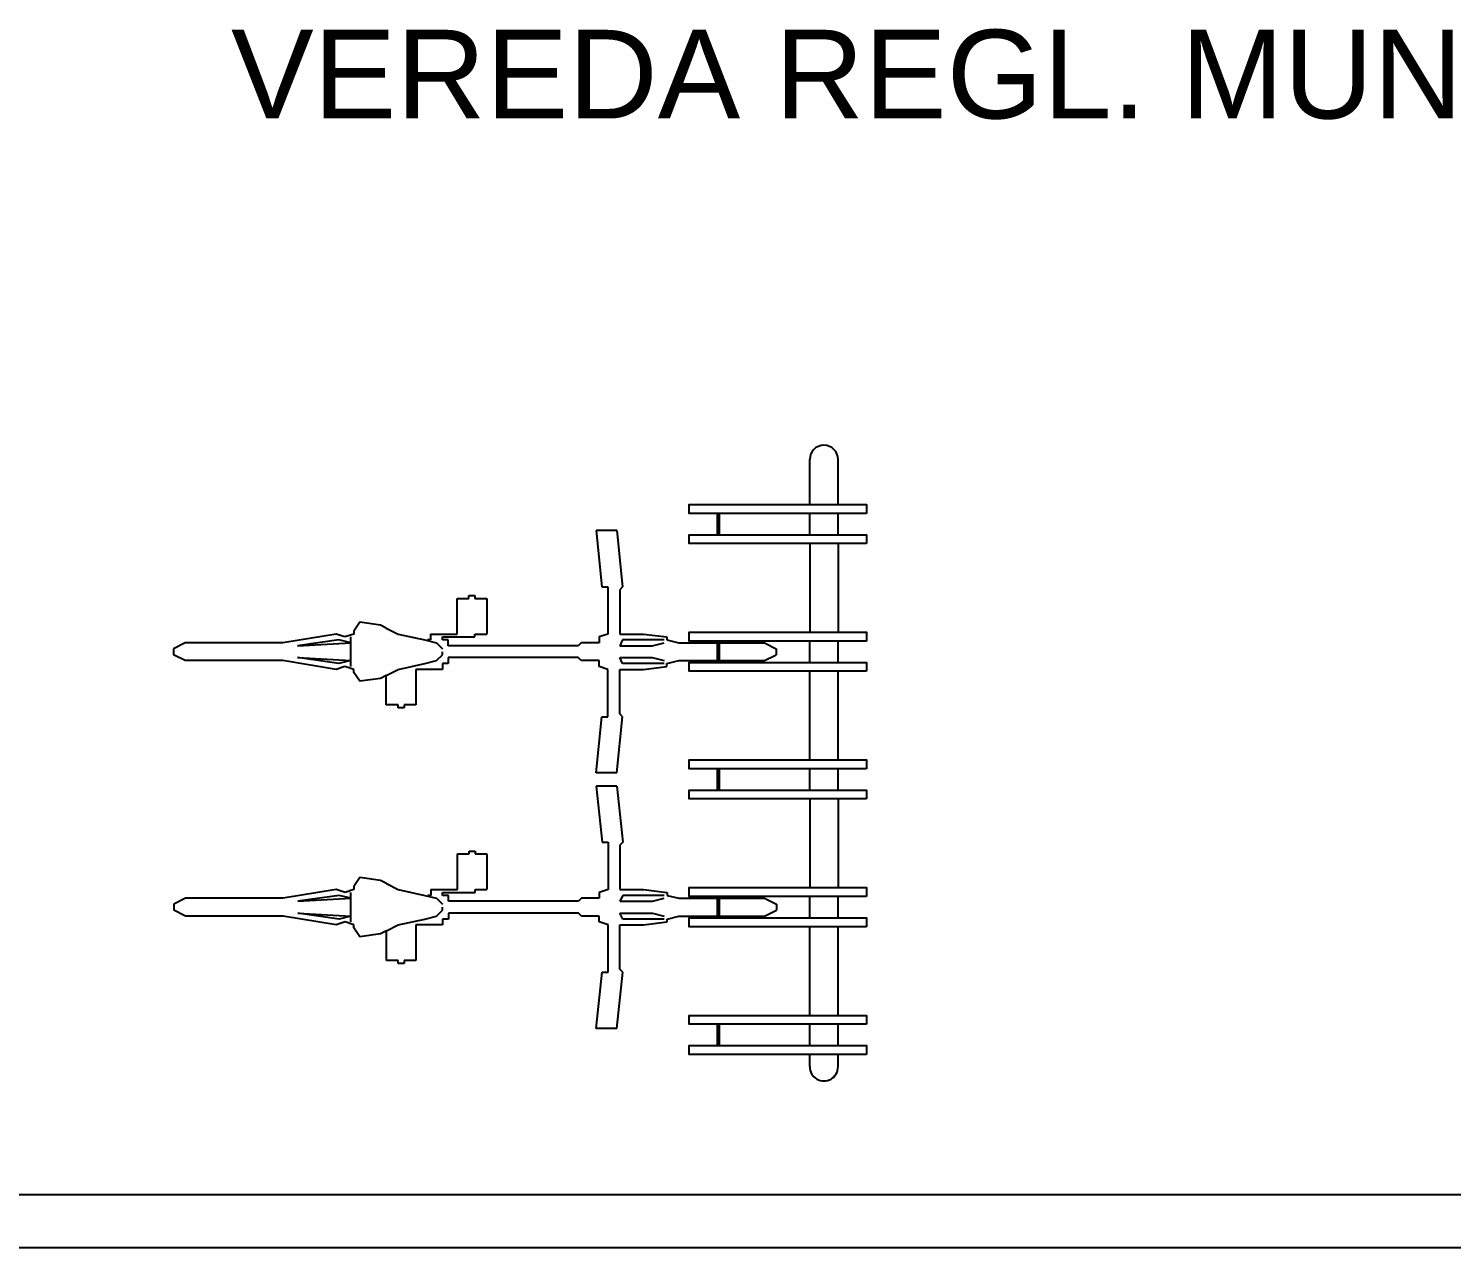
# Model space of a CAD drawing. Header units: millimetres. Extents: x 2448 to 2576, y 1154 to 1321.
# Drawn here: x 2499.681 to 2503.694, y 1280.58 to 1284.017 of the extents above; entities that cross this region are included whole.
import ezdxf

# ---------------------------------------------------------------- set-up
doc = ezdxf.new("R2010")
doc.units = ezdxf.units.MM
for name, color, linetype in [('X-REF T19$0$A-CORDONES', 1, 'Continuous'), ('X-REF T19$0$A-MOT BICI', 1, 'Continuous'), ('X-REF T19$0$E-VEHICULOS', 8, 'Continuous')]:
    doc.layers.add(name, color=color, linetype=linetype)
doc.styles.add('Arial', font='arial.ttf', dxfattribs={"height": 0.25})

# ---------------------------------------------------------------- blocks, each defined once
blk = doc.blocks.new('X-REF T19$0$X REF CH+ G ROCA EXT$0$bicis')
at = {"layer": 'X-REF T19$0$E-VEHICULOS'}
for p, q in [((2336.1124, 230.6056, -0.0679), (2336.1291, 230.6389, -0.0679)), ((2336.1124, 230.3389, -0.0679), (2336.1124, 230.6056, -0.0679)), ((2336.1291, 230.6389, -0.0679), (2336.1458, 230.6389, -0.0679)), ((2336.1624, 230.6056, -0.0679), (2336.1458, 230.6389, -0.0679)), ((2336.1624, 230.3389, -0.0679), (2336.1624, 230.6056, -0.0679)), ((2336.0874, 230.1806, -0.0679), (2336.1124, 230.3306, -0.0679)), ((2336.1124, 230.3306, -0.0679), (2336.1124, 230.3389, -0.0679)), ((2336.1624, 230.3306, -0.0679), (2336.1624, 230.3389, -0.0679)), ((2336.1874, 230.1806, -0.0679), (2336.1624, 230.3306, -0.0679)), ((2336.1041, 230.1723, -0.0679), (2336.1208, 230.2889, -0.0679)), ((2336.1208, 230.2889, -0.0679), (2336.1124, 230.1389, -0.0679)), ((2336.1541, 230.2889, -0.0679), (2336.1624, 230.1389, -0.0679)), ((2336.1708, 230.1723, -0.0679), (2336.1541, 230.2889, -0.0679)), ((2336.0958, 230.1556, -0.0679), (2336.0874, 230.1806, -0.0679)), ((2336.1124, 230.1389, -0.0679), (2336.1041, 230.1723, -0.0679)), ((2336.1624, 230.1389, -0.0679), (2336.1708, 230.1723, -0.0679)), ((2336.1791, 230.1556, -0.0679), (2336.1874, 230.1806, -0.0679)), ((2336.0541, 230.1139, -0.0679), (2336.0791, 230.1306, -0.0679)), ((2336.0791, 230.1306, -0.0679), (2336.0874, 230.1306, -0.0679)), ((2336.0874, 230.1306, -0.0679), (2336.0958, 230.1556, -0.0679)), ((2336.1791, 230.1389, -0.0679), (2336.0958, 230.1389, -0.0679)), ((2336.1874, 230.1306, -0.0679), (2336.1791, 230.1556, -0.0679)), ((2336.1958, 230.1306, -0.0679), (2336.1874, 230.1306, -0.0679)), ((2336.2208, 230.1139, -0.0679), (2336.1958, 230.1306, -0.0679)), ((2336.0624, 230.0556, -0.0679), (2336.0541, 230.1139, -0.0679)), ((2336.2124, 230.0556, -0.0679), (2336.2208, 230.1139, -0.0679)), ((2336.0708, 230.0389, -0.0679), (2336.0624, 230.0556, -0.0679)), ((2336.2041, 230.0389, -0.0679), (2336.2124, 230.0556, -0.0679)), ((2336.0708, 230.0389, -0.0679), (2336.0874, 230.0056, -0.0679)), ((2336.0874, 230.0056, -0.0679), (2336.1041, 229.9306, -0.0679)), ((2336.1874, 230.0056, -0.0679), (2336.1708, 229.9306, -0.0679)), ((2336.2041, 230.0389, -0.0679), (2336.1874, 230.0056, -0.0679)), ((2336.2874, 230.0389, -0.0679), (2336.2041, 230.0389, -0.0679)), ((2336.2874, 230.0056, -0.0679), (2336.2874, 230.0389, -0.0679)), ((2336.2958, 230.0056, -0.0679), (2336.2874, 230.0056, -0.0679)), ((2336.2958, 229.9889, -0.0679), (2336.2958, 230.0056, -0.0679)), ((2336.2874, 229.9556, -0.0679), (2336.2874, 229.9889, -0.0679)), ((2336.2874, 229.9889, -0.0679), (2336.2958, 229.9889, -0.0679)), ((2336.1041, 229.9306, -0.0679), (2336.1124, 229.8973, -0.0679)), ((2336.1041, 229.9139, -0.0679), (2336.1041, 229.9223, -0.0679)), ((2336.1708, 229.9306, -0.0679), (2336.1624, 229.8973, -0.0679)), ((2336.1874, 229.8806, -0.0679), (2336.1874, 229.9556, -0.0679)), ((2336.1874, 229.9556, -0.0679), (2336.2874, 229.9556, -0.0679)), ((2336.0874, 229.9139, -0.0679), (2336.0874, 229.8389, -0.0679)), ((2336.0874, 229.9139, -0.0679), (2336.1041, 229.9139, -0.0679)), ((2336.1041, 229.8806, -0.0679), (2336.0958, 229.8806, -0.0679)), ((2336.0958, 229.8806, -0.0679), (2336.0958, 229.7889, -0.0679)), ((2336.1041, 229.8639, -0.0679), (2336.1041, 229.8806, -0.0679)), ((2336.1124, 229.8973, -0.0679), (2336.1291, 229.8806, -0.0679)), ((2336.1458, 229.8806, -0.0679), (2336.1374, 229.8806, -0.0679)), ((2336.1624, 229.8973, -0.0679), (2336.1458, 229.8806, -0.0679)), ((2336.1708, 229.8639, -0.0679), (2336.1708, 229.8806, -0.0679)), ((2336.1708, 229.8806, -0.0679), (2336.1874, 229.8806, -0.0679)), ((2336.0874, 229.8389, -0.0679), (2335.9874, 229.8389, -0.0679)), ((2335.9874, 229.8389, -0.0679), (2335.9874, 229.8056, -0.0679)), ((2336.1208, 229.8639, -0.0679), (2336.1041, 229.8639, -0.0679)), ((2336.1208, 229.4973, -0.0679), (2336.1208, 229.8639, -0.0679)), ((2336.1541, 229.4973, -0.0679), (2336.1541, 229.8639, -0.0679)), ((2336.1541, 229.8639, -0.0679), (2336.1708, 229.8639, -0.0679)), ((2335.9791, 229.8056, -0.0679), (2335.9791, 229.7889, -0.0679)), ((2335.9874, 229.8056, -0.0679), (2335.9791, 229.8056, -0.0679)), ((2335.9791, 229.7889, -0.0679), (2335.9874, 229.7889, -0.0679)), ((2335.9874, 229.7889, -0.0679), (2335.9874, 229.7556, -0.0679)), ((2336.0958, 229.7889, -0.0679), (2336.0874, 229.7889, -0.0679)), ((2336.0874, 229.7889, -0.0679), (2336.0874, 229.7556, -0.0679)), ((2335.9874, 229.7556, -0.0679), (2336.0874, 229.7556, -0.0679)), ((2336.1124, 229.4889, -0.0679), (2336.1208, 229.4973, -0.0679)), ((2336.1124, 229.4389, -0.0679), (2336.1124, 229.4889, -0.0679)), ((2336.1624, 229.4889, -0.0679), (2336.1541, 229.4973, -0.0679)), ((2336.1624, 229.4389, -0.0679), (2336.1624, 229.4889, -0.0679)), ((2335.7958, 229.4473, -0.0679), (2335.9541, 229.4306, -0.0679)), ((2335.7958, 229.3889, -0.0679), (2335.7958, 229.4473, -0.0679)), ((2336.0874, 229.4139, -0.0679), (2336.0958, 229.4389, -0.0679)), ((2336.0958, 229.4389, -0.0679), (2336.1124, 229.4389, -0.0679)), ((2336.1791, 229.4389, -0.0679), (2336.1624, 229.4389, -0.0679)), ((2336.1874, 229.4139, -0.0679), (2336.1791, 229.4389, -0.0679)), ((2336.4791, 229.4473, -0.0679), (2336.3208, 229.4306, -0.0679)), ((2336.4791, 229.3889, -0.0679), (2336.4791, 229.4473, -0.0679)), ((2335.9541, 229.4306, -0.0679), (2335.9541, 229.4139, -0.0679)), ((2335.9541, 229.4139, -0.0679), (2336.0874, 229.4139, -0.0679)), ((2336.3208, 229.4139, -0.0679), (2336.1874, 229.4139, -0.0679)), ((2336.3208, 229.4306, -0.0679), (2336.3208, 229.4139, -0.0679)), ((2335.7958, 229.3889, -0.0679), (2335.9541, 229.3723, -0.0679)), ((2335.9541, 229.3723, -0.0679), (2335.9624, 229.3806, -0.0679)), ((2335.9624, 229.3806, -0.0679), (2336.0874, 229.3806, -0.0679)), ((2336.0874, 229.3806, -0.0679), (2336.0874, 229.3139, -0.0679)), ((2336.1041, 229.3723, -0.0679), (2336.1208, 229.3806, -0.0679)), ((2336.1041, 229.2556, -0.0679), (2336.1041, 229.3723, -0.0679)), ((2336.1208, 229.3806, -0.0679), (2336.1208, 229.2889, -0.0679)), ((2336.1708, 229.3723, -0.0679), (2336.1541, 229.3806, -0.0679)), ((2336.1541, 229.3806, -0.0679), (2336.1541, 229.2889, -0.0679)), ((2336.1708, 229.2556, -0.0679), (2336.1708, 229.3723, -0.0679)), ((2336.3124, 229.3806, -0.0679), (2336.1874, 229.3806, -0.0679)), ((2336.1874, 229.3806, -0.0679), (2336.1874, 229.3139, -0.0679)), ((2336.3208, 229.3723, -0.0679), (2336.3124, 229.3806, -0.0679)), ((2336.4791, 229.3889, -0.0679), (2336.3208, 229.3723, -0.0679)), ((2336.0874, 229.3139, -0.0679), (2336.0958, 229.2473, -0.0679)), ((2336.1208, 229.2889, -0.0679), (2336.1124, 229.2556, -0.0679)), ((2336.1541, 229.2889, -0.0679), (2336.1624, 229.2556, -0.0679)), ((2336.1874, 229.3139, -0.0679), (2336.1791, 229.2473, -0.0679)), ((2336.0958, 229.2473, -0.0679), (2336.1041, 229.2473, -0.0679)), ((2336.1041, 229.2473, -0.0679), (2336.1124, 229.2139, -0.0679)), ((2336.1708, 229.2473, -0.0679), (2336.1624, 229.2139, -0.0679)), ((2336.1791, 229.2473, -0.0679), (2336.1708, 229.2473, -0.0679)), ((2336.1124, 229.2139, -0.0679), (2336.1124, 228.9723, -0.0679)), ((2336.1624, 229.2139, -0.0679), (2336.1624, 228.9723, -0.0679)), ((2336.1124, 228.9723, -0.0679), (2336.1291, 228.9389, -0.0679)), ((2336.1624, 228.9723, -0.0679), (2336.1458, 228.9389, -0.0679)), ((2336.1291, 228.9389, -0.0679), (2336.1458, 228.9389, -0.0679))]:
    blk.add_line(p, q, dxfattribs=at)
blk = doc.blocks.new('X-REF T19')
at = {"layer": 'X-REF T19$0$A-CORDONES', "linetype": 'Continuous'}
for p, q in [((261.7916, 159.082), (279.8292, 159.082)), ((261.7916, 158.932), (279.8292, 158.932))]:
    blk.add_line(p, q, dxfattribs=at)
at = {"layer": 'X-REF T19$0$A-MOT BICI'}
for p, q in [((267.4705, 161.0267), (267.4705, 161.1541)), ((267.5505, 161.0267), (267.5505, 161.1541)), ((267.2105, 160.9417), (267.2105, 161.0017)), ((267.2105, 161.0017), (267.2155, 161.0017)), ((267.2155, 161.0017), (267.2155, 160.9417)), ((267.4705, 160.9417), (267.4705, 161.0017)), ((267.4705, 160.9417), (267.4705, 161.0017)), ((267.5505, 160.9417), (267.5505, 161.0017)), ((267.5505, 160.9417), (267.5505, 161.0017)), ((267.2155, 160.9417), (267.2105, 160.9417)), ((267.4705, 160.9167), (267.4705, 160.6667)), ((267.5505, 160.9167), (267.5505, 160.6667)), ((267.2105, 160.5817), (267.2105, 160.6417)), ((267.2105, 160.6417), (267.2155, 160.6417)), ((267.2155, 160.6417), (267.2155, 160.5817)), ((267.4705, 160.5817), (267.4705, 160.6417)), ((267.5505, 160.5817), (267.5505, 160.6417)), ((267.2155, 160.5817), (267.2105, 160.5817)), ((267.4705, 160.3067), (267.4705, 160.5567)), ((267.5505, 160.3067), (267.5505, 160.5567)), ((267.2105, 160.2217), (267.2105, 160.2817)), ((267.2105, 160.2817), (267.2155, 160.2817)), ((267.2155, 160.2817), (267.2155, 160.2217)), ((267.4705, 160.2217), (267.4705, 160.2817)), ((267.4705, 160.2217), (267.4705, 160.2817)), ((267.5505, 160.2217), (267.5505, 160.2817)), ((267.5505, 160.2217), (267.5505, 160.2817)), ((267.2155, 160.2217), (267.2105, 160.2217)), ((267.4705, 160.1967), (267.4705, 159.9467)), ((267.5505, 160.1967), (267.5505, 159.9467)), ((267.2105, 159.8617), (267.2105, 159.9217)), ((267.2105, 159.9217), (267.2155, 159.9217)), ((267.2155, 159.9217), (267.2155, 159.8617)), ((267.4705, 159.8617), (267.4705, 159.9217)), ((267.4705, 159.8617), (267.4705, 159.9217)), ((267.5505, 159.8617), (267.5505, 159.9217)), ((267.5505, 159.8617), (267.5505, 159.9217)), ((267.2155, 159.8617), (267.2105, 159.8617)), ((267.4705, 159.5867), (267.4705, 159.8367)), ((267.5505, 159.5867), (267.5505, 159.8367)), ((267.2105, 159.5017), (267.2105, 159.5617)), ((267.2105, 159.5617), (267.2155, 159.5617)), ((267.2155, 159.5617), (267.2155, 159.5017)), ((267.4705, 159.5017), (267.4705, 159.5617)), ((267.5505, 159.5017), (267.5505, 159.5617)), ((267.2155, 159.5017), (267.2105, 159.5017)), ((267.4705, 159.4421), (267.4705, 159.4767)), ((267.5505, 159.4421), (267.5505, 159.4767))]:
    blk.add_line(p, q, dxfattribs=at)
for points in [[(267.6305, 161.0017), (267.1305, 161.0017), (267.1305, 161.0267), (267.6305, 161.0267)], [(267.6305, 160.9167), (267.1305, 160.9167), (267.1305, 160.9417), (267.6305, 160.9417)], [(267.6305, 160.6417), (267.1305, 160.6417), (267.1305, 160.6667), (267.6305, 160.6667)], [(267.6305, 160.5567), (267.1305, 160.5567), (267.1305, 160.5817), (267.6305, 160.5817)], [(267.6305, 160.2817), (267.1305, 160.2817), (267.1305, 160.3067), (267.6305, 160.3067)], [(267.6305, 160.1967), (267.1305, 160.1967), (267.1305, 160.2217), (267.6305, 160.2217)], [(267.6305, 159.9217), (267.1305, 159.9217), (267.1305, 159.9467), (267.6305, 159.9467)], [(267.6305, 159.8367), (267.1305, 159.8367), (267.1305, 159.8617), (267.6305, 159.8617)], [(267.6305, 159.5617), (267.1305, 159.5617), (267.1305, 159.5867), (267.6305, 159.5867)], [(267.6305, 159.4767), (267.1305, 159.4767), (267.1305, 159.5017), (267.6305, 159.5017)]]:
    blk.add_lwpolyline(points, close=True, dxfattribs=at)
for centre, start, end in [((267.5105, 161.1541), 0, 180), ((267.5105, 159.4418), 179.5674, 0.4329)]:
    blk.add_arc(centre, 0.04, start, end, dxfattribs=at)
at = {"layer": 'X-REF T19$0$E-VEHICULOS'}
for p, q in [((266.8679, 160.9536, -0.0002), (266.8846, 160.7952, -0.0002)), ((266.9263, 160.9536, -0.0002), (266.8679, 160.9536, -0.0002)), ((266.9263, 160.9536, -0.0002), (266.9429, 160.7952, -0.0002)), ((266.8846, 160.7952, -0.0002), (266.9013, 160.7952, -0.0002)), ((266.9013, 160.7952, -0.0002), (266.9013, 160.6619, -0.0002)), ((266.9429, 160.7952, -0.0002), (266.9346, 160.7869, -0.0002)), ((266.9346, 160.7869, -0.0002), (266.9346, 160.6619, -0.0002)), ((266.4763, 160.6619, -0.0002), (266.4763, 160.7619, -0.0002)), ((266.4763, 160.7619, -0.0002), (266.5096, 160.7619, -0.0002)), ((266.5096, 160.7702, -0.0002), (266.5263, 160.7702, -0.0002)), ((266.5096, 160.7619, -0.0002), (266.5096, 160.7702, -0.0002)), ((266.5263, 160.7702, -0.0002), (266.5263, 160.7619, -0.0002)), ((266.5263, 160.7619, -0.0002), (266.5596, 160.7619, -0.0002)), ((266.5596, 160.7619, -0.0002), (266.5596, 160.6619, -0.0002)), ((266.2013, 160.6952, -0.0002), (266.1846, 160.6702, -0.0002)), ((266.2596, 160.6869, -0.0002), (266.2013, 160.6952, -0.0002)), ((266.1346, 160.6619, -0.0002), (265.9846, 160.6369, -0.0002)), ((266.1596, 160.6536, -0.0002), (266.1346, 160.6619, -0.0002)), ((266.1846, 160.6619, -0.0002), (266.1596, 160.6536, -0.0002)), ((266.1763, 160.5702, -0.0002), (266.1763, 160.6536, -0.0002)), ((266.1846, 160.6702, -0.0002), (266.1846, 160.6619, -0.0002)), ((266.2763, 160.6786, -0.0002), (266.2596, 160.6869, -0.0002)), ((266.2763, 160.6786, -0.0002), (266.3096, 160.6619, -0.0002)), ((266.3096, 160.6619, -0.0002), (266.3846, 160.6452, -0.0002)), ((266.4013, 160.6619, -0.0002), (266.4763, 160.6619, -0.0002)), ((266.4013, 160.6619, -0.0002), (266.4013, 160.6452, -0.0002)), ((266.4346, 160.6452, -0.0002), (266.4346, 160.6536, -0.0002)), ((266.4346, 160.6536, -0.0002), (266.5263, 160.6536, -0.0002)), ((266.5263, 160.6536, -0.0002), (266.5263, 160.6619, -0.0002)), ((266.5263, 160.6619, -0.0002), (266.5596, 160.6619, -0.0002)), ((266.9013, 160.6619, -0.0002), (266.8763, 160.6536, -0.0002)), ((266.8763, 160.6536, -0.0002), (266.8763, 160.6369, -0.0002)), ((266.9346, 160.6619, -0.0002), (267.0013, 160.6619, -0.0002)), ((267.0013, 160.6619, -0.0002), (267.0679, 160.6536, -0.0002)), ((267.0679, 160.6536, -0.0002), (267.0679, 160.6452, -0.0002)), ((265.7096, 160.6369, -0.0002), (265.6763, 160.6202, -0.0002)), ((265.6763, 160.6202, -0.0002), (265.6763, 160.6036, -0.0002)), ((265.9763, 160.6369, -0.0002), (265.7096, 160.6369, -0.0002)), ((265.9846, 160.6369, -0.0002), (265.9763, 160.6369, -0.0002)), ((266.1429, 160.6452, -0.0002), (266.0263, 160.6286, -0.0002)), ((266.0263, 160.6286, -0.0002), (266.1763, 160.6369, -0.0002)), ((266.1763, 160.6369, -0.0002), (266.1429, 160.6452, -0.0002)), ((266.3846, 160.6452, -0.0002), (266.4179, 160.6369, -0.0002)), ((266.4013, 160.6452, -0.0002), (266.3929, 160.6452, -0.0002)), ((266.4179, 160.6369, -0.0002), (266.4346, 160.6202, -0.0002)), ((266.4513, 160.6452, -0.0002), (266.4346, 160.6452, -0.0002)), ((266.4346, 160.6036, -0.0002), (266.4346, 160.6119, -0.0002)), ((266.4513, 160.6286, -0.0002), (266.4513, 160.6452, -0.0002)), ((266.8179, 160.6286, -0.0002), (266.4513, 160.6286, -0.0002)), ((266.8263, 160.6369, -0.0002), (266.8179, 160.6286, -0.0002)), ((266.8763, 160.6369, -0.0002), (266.8263, 160.6369, -0.0002)), ((266.9429, 160.6452, -0.0002), (266.9346, 160.6286, -0.0002)), ((266.9346, 160.6286, -0.0002), (267.0263, 160.6286, -0.0002)), ((267.0596, 160.6452, -0.0002), (266.9429, 160.6452, -0.0002)), ((267.0263, 160.6286, -0.0002), (267.0596, 160.6369, -0.0002)), ((267.0679, 160.6452, -0.0002), (267.1013, 160.6369, -0.0002)), ((267.1013, 160.6369, -0.0002), (267.3429, 160.6369, -0.0002)), ((267.3429, 160.6369, -0.0002), (267.3763, 160.6202, -0.0002)), ((267.3763, 160.6202, -0.0002), (267.3763, 160.6036, -0.0002)), ((265.7096, 160.5869, -0.0002), (265.6763, 160.6036, -0.0002)), ((265.9763, 160.5869, -0.0002), (265.7096, 160.5869, -0.0002)), ((265.9846, 160.5869, -0.0002), (265.9763, 160.5869, -0.0002)), ((266.1346, 160.5619, -0.0002), (265.9846, 160.5869, -0.0002)), ((266.0263, 160.5952, -0.0002), (266.1763, 160.5869, -0.0002)), ((266.1429, 160.5786, -0.0002), (266.0263, 160.5952, -0.0002)), ((266.1596, 160.5702, -0.0002), (266.1346, 160.5619, -0.0002)), ((266.1763, 160.5869, -0.0002), (266.1429, 160.5786, -0.0002)), ((266.1846, 160.5619, -0.0002), (266.1596, 160.5702, -0.0002)), ((266.3096, 160.5619, -0.0002), (266.3846, 160.5786, -0.0002)), ((266.3846, 160.5786, -0.0002), (266.4179, 160.5869, -0.0002)), ((266.4179, 160.5869, -0.0002), (266.4346, 160.6036, -0.0002)), ((266.4513, 160.5786, -0.0002), (266.4346, 160.5786, -0.0002)), ((266.4346, 160.5786, -0.0002), (266.4346, 160.5619, -0.0002)), ((266.8179, 160.5952, -0.0002), (266.4513, 160.5952, -0.0002)), ((266.4513, 160.5952, -0.0002), (266.4513, 160.5786, -0.0002)), ((266.8263, 160.5869, -0.0002), (266.8179, 160.5952, -0.0002)), ((266.8763, 160.5869, -0.0002), (266.8263, 160.5869, -0.0002)), ((266.8763, 160.5702, -0.0002), (266.8763, 160.5869, -0.0002)), ((266.9013, 160.5619, -0.0002), (266.8763, 160.5702, -0.0002)), ((266.9429, 160.5786, -0.0002), (266.9346, 160.5952, -0.0002)), ((266.9346, 160.5952, -0.0002), (267.0263, 160.5952, -0.0002)), ((267.0596, 160.5786, -0.0002), (266.9429, 160.5786, -0.0002)), ((267.0013, 160.5619, -0.0002), (267.0679, 160.5702, -0.0002)), ((267.0263, 160.5952, -0.0002), (267.0596, 160.5869, -0.0002)), ((267.0679, 160.5786, -0.0002), (267.1013, 160.5869, -0.0002)), ((267.0679, 160.5702, -0.0002), (267.0679, 160.5786, -0.0002)), ((267.1013, 160.5869, -0.0002), (267.3429, 160.5869, -0.0002)), ((267.3429, 160.5869, -0.0002), (267.3763, 160.6036, -0.0002)), ((266.1846, 160.5536, -0.0002), (266.1846, 160.5619, -0.0002)), ((266.2013, 160.5286, -0.0002), (266.1846, 160.5536, -0.0002)), ((266.2596, 160.5369, -0.0002), (266.2013, 160.5286, -0.0002)), ((266.2763, 160.5452, -0.0002), (266.2596, 160.5369, -0.0002)), ((266.2763, 160.5452, -0.0002), (266.3096, 160.5619, -0.0002)), ((266.2763, 160.4619, -0.0002), (266.2763, 160.5452, -0.0002)), ((266.4346, 160.5619, -0.0002), (266.3596, 160.5619, -0.0002)), ((266.3596, 160.5619, -0.0002), (266.3596, 160.4619, -0.0002)), ((266.9013, 160.4286, -0.0002), (266.9013, 160.5619, -0.0002)), ((266.9346, 160.4369, -0.0002), (266.9346, 160.5619, -0.0002)), ((266.9346, 160.5619, -0.0002), (267.0013, 160.5619, -0.0002)), ((266.3096, 160.4619, -0.0002), (266.2763, 160.4619, -0.0002)), ((266.3096, 160.4536, -0.0002), (266.3096, 160.4619, -0.0002)), ((266.3263, 160.4536, -0.0002), (266.3096, 160.4536, -0.0002)), ((266.3596, 160.4619, -0.0002), (266.3263, 160.4619, -0.0002)), ((266.3263, 160.4619, -0.0002), (266.3263, 160.4536, -0.0002)), ((266.8679, 160.2702, -0.0002), (266.8846, 160.4286, -0.0002)), ((266.8846, 160.4286, -0.0002), (266.9013, 160.4286, -0.0002)), ((266.9263, 160.2702, -0.0002), (266.9429, 160.4286, -0.0002)), ((266.9429, 160.4286, -0.0002), (266.9346, 160.4369, -0.0002)), ((266.9263, 160.2702, -0.0002), (266.8679, 160.2702, -0.0002))]:
    blk.add_line(p, q, dxfattribs=at)
at = {"xscale": -1, "rotation": 90}
blk.add_blockref('X-REF T19$0$X REF CH+ G ROCA EXT$0$bicis', (496.3157, 2496.0291, 0.0679), dxfattribs=at)

msp = doc.modelspace()

# ---------------------------------------------------------------- block references
msp.add_blockref('X-REF T19', (2234.414, 1121.6481))

# ---------------------------------------------------------------- texts
at = {"insert": (2511.3749, 1283.76), "char_height": 0.25, "width": 18.006735, "attachment_point": 9, "style": 'Arial'}
msp.add_mtext('VEREDA REGL. MUNICIPAL DE H° FRATACHADO  ANCHO 4.80MTS', dxfattribs=at)

doc.saveas('drawing.dxf')
